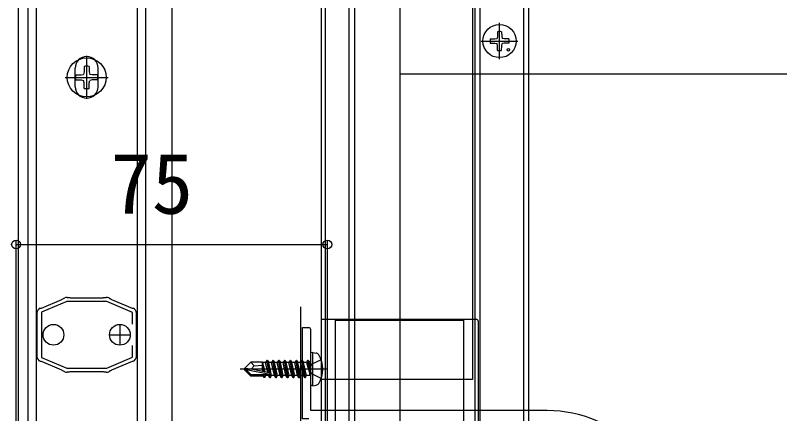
# Model space of a CAD drawing. Units: millimetres, scale not verified. Extents: x -875 to 875, y -1305 to 1297.
# Drawn here: x -538.2 to -354, y -987.5 to -891.5 of the extents above; entities that cross this region are included whole.
import ezdxf
from ezdxf.enums import TextEntityAlignment as Align

# ---------------------------------------------------------------- set-up
doc = ezdxf.new("R2010")
doc.units = ezdxf.units.MM
doc.header["$LTSCALE"] = 8
for name, color, linetype in [('0-2_YKK_11', 7, 'Continuous'), ('0-4_YKK_12', 2, 'Continuous'), ('0-5_YKK_13', 4, 'Continuous'), ('0-6_YKK_D', 6, 'Continuous')]:
    doc.layers.add(name, color=color, linetype=linetype)
doc.styles.add('ＭＳ ゴシック', font='')
doc.styles.get('ＭＳ ゴシック').set_extended_font_data('MS Gothic')

msp = doc.modelspace()

# ---------------------------------------------------------------- linework, layer by layer
at = {"layer": '0-2_YKK_11'}
for p, q in [((-512.994, -965.95), (-512.994, -970.95)), ((-515.494, -968.45), (-510.494, -968.45))]:
    msp.add_line(p, q, dxfattribs=at)
for points in [[(-532.212, -962.063), (-532.057, -962.047), (-531.92, -962.041), (-526.976, -959.962), (-526.873, -959.865), (-526.771, -959.767), (-526.294, -959.567)], [(-525.713, -959.45), (-525.195, -959.45), (-525.062, -959.5), (-524.93, -959.55), (-517.059, -959.55), (-516.927, -959.5), (-516.795, -959.45), (-516.277, -959.45)], [(-515.696, -959.567), (-515.219, -959.767), (-515.116, -959.865), (-515.014, -959.962), (-510.07, -962.041), (-509.933, -962.047), (-509.778, -962.062)], [(-509.995, -965.86), (-509.995, -963.048), (-516.177, -960.45), (-525.813, -960.45), (-531.895, -963.006), (-531.895, -973.894), (-525.814, -976.45), (-516.177, -976.45), (-509.995, -973.852), (-509.995, -971.04)], [(-532.895, -973.393), (-532.895, -963.507), (-532.942, -963.379), (-532.987, -963.23)], [(-509.002, -963.23), (-509.048, -963.379), (-509.095, -963.507), (-509.095, -973.393), (-509.048, -973.521), (-509.002, -973.67)], [(-532.987, -973.67), (-532.942, -973.522), (-532.895, -973.393)], [(-526.294, -977.333), (-526.771, -977.133), (-526.873, -977.035), (-526.976, -976.938), (-531.92, -974.859), (-532.057, -974.853), (-532.212, -974.838)], [(-509.778, -974.838), (-509.933, -974.853), (-510.07, -974.859), (-515.014, -976.938), (-515.116, -977.035), (-515.219, -977.133), (-515.696, -977.333)], [(-516.277, -977.45), (-516.795, -977.45), (-516.927, -977.4), (-517.059, -977.35), (-524.93, -977.35), (-525.062, -977.4), (-525.195, -977.45), (-525.713, -977.45)]]:
    msp.add_lwpolyline(points, dxfattribs=at)
for centre, start, end in [((-525.713, -960.95), 89.99998, 112.78771), ((-516.277, -960.95), 67.21234, 90.00008), ((-531.495, -963.38), 118.55565, 174.26079), ((-510.495, -963.38), 5.73914, 61.44347), ((-531.495, -973.52), 185.73925, 241.44438), ((-510.495, -973.52), 298.55592, 354.26083), ((-525.713, -975.95), 247.21255, 270.00006), ((-516.277, -975.95), 270, 292.78773)]:
    msp.add_arc(centre, 1.5, start, end, dxfattribs=at)
at = {"layer": '0-4_YKK_12'}
for p, q in [((-500.5, -370.2), (-500.5, -1164.7)), ((-537.5, -517.2), (-537.5, -1069.7)), ((-464.5, -517.2), (-464.5, -1069.7)), ((-535.195, -517.7), (-535.195, -1069.2)), ((-533.195, -517.7), (-533.195, -1069.2)), ((-508.795, -517.7), (-508.795, -1069.2)), ((-506.795, -517.7), (-506.795, -1069.2)), ((-463.5, -520.2), (-463.5, -1066.7)), ((-457.8, -520.2), (-457.8, -1066.7)), ((-456.5, -520.2), (-456.5, -1066.7)), ((-427.5, -520.2), (-427.5, -1031.2)), ((-426.3, -520.2), (-426.3, -1031.2)), ((-415.7, -520.2), (-415.7, -1031.2)), ((-414.5, -520.2), (-414.5, -1031.2)), ((-428, -547.7), (-428, -964.7)), ((-523.745, -908.7), (-523.745, -904.2)), ((-518.245, -908.7), (-518.245, -904.2)), ((-469.5, -961.7), (-469.5, -997.758)), ((-428, -964.7), (-428, -979.2)), ((-428, -979.2), (-464.5, -979.2))]:
    msp.add_line(p, q, dxfattribs=at)
for centre in [(-528.995, -968.45), (-512.995, -968.45)]:
    msp.add_circle(centre, 2.5, dxfattribs=at)
for centre, start, end in [((-520.995, -904.2), 0, 180), ((-520.995, -908.7), 180, 0)]:
    msp.add_arc(centre, 2.75, start, end, dxfattribs=at)
at = {"layer": '0-5_YKK_13'}
for p, q in [((-445.5, -521.534), (-445.5, -1050.7)), ((-421.5, -902.1), (-421.5, -893.3)), ((-422.019, -896.563), (-422.12, -897.08)), ((-422, -895.455), (-422.019, -896.563)), ((-421, -895.455), (-420.981, -896.563)), ((-420.981, -896.563), (-420.88, -897.08)), ((-425.9, -897.7), (-417.1, -897.7)), ((-423.745, -897.2), (-422.637, -897.181)), ((-423.745, -898.2), (-422.637, -898.219)), ((-422.637, -897.181), (-422.12, -897.08)), ((-422.637, -898.219), (-422.12, -898.32)), ((-422.019, -898.837), (-422.12, -898.32)), ((-422, -899.945), (-422.019, -898.837)), ((-421, -899.945), (-420.981, -898.837)), ((-420.981, -898.837), (-420.88, -898.32)), ((-420.363, -897.181), (-420.88, -897.08)), ((-420.363, -898.219), (-420.88, -898.32)), ((-419.255, -897.2), (-420.363, -897.181)), ((-419.255, -898.2), (-420.363, -898.219)), ((-520.995, -911.629), (-520.995, -901.271)), ((-521.583, -903.808), (-521.606, -905.112)), ((-520.406, -903.808), (-520.384, -905.112)), ((-523.637, -905.861), (-522.333, -905.839)), ((-522.333, -905.839), (-521.724, -905.72)), ((-521.606, -905.112), (-521.724, -905.72)), ((-520.384, -905.112), (-520.265, -905.72)), ((-519.656, -905.839), (-520.265, -905.72)), ((-518.352, -905.861), (-519.656, -905.839)), ((-526.174, -906.45), (-515.816, -906.45)), ((-523.637, -907.039), (-522.333, -907.061)), ((-522.333, -907.061), (-521.724, -907.18)), ((-521.606, -907.788), (-521.724, -907.18)), ((-521.583, -909.092), (-521.606, -907.788)), ((-520.406, -909.092), (-520.384, -907.788)), ((-520.384, -907.788), (-520.265, -907.18)), ((-519.656, -907.061), (-520.265, -907.18)), ((-518.352, -907.039), (-519.656, -907.061)), ((-464.5, -964.7), (-427.15, -964.7)), ((-461.15, -964.7), (-461.15, -1005.7)), ((-430.15, -965), (-461.15, -965)), ((-430.15, -1005.7), (-430.15, -964.7)), ((-426.65, -965.2), (-426.65, -1069.2)), ((-467, -986.7), (-467, -967.2)), ((-466.5, -972.7), (-467, -972.788)), ((-467, -980.612), (-467, -972.788)), ((-466.5, -972.7), (-465.698, -972.841)), ((-466.5, -980.7), (-466.5, -972.7)), ((-483, -976.55), (-481.45, -975)), ((-478.6, -975), (-481.45, -975)), ((-480.647, -975.957), (-481.45, -975)), ((-478.6, -975), (-478.532, -975.15)), ((-478.6, -977.276), (-478.6, -975)), ((-478.317, -977.335), (-478.6, -975.617)), ((-477.868, -975.15), (-478.532, -975.15)), ((-478.025, -977.395), (-478.532, -975.15)), ((-477.55, -974.6), (-477.868, -975.15)), ((-477.328, -977.54), (-477.868, -975.15)), ((-477.05, -977.598), (-477.55, -974.6)), ((-477.45, -974.6), (-477.55, -974.6)), ((-477.45, -974.6), (-476.946, -977.626)), ((-477.45, -974.6), (-477.132, -975.15)), ((-476.432, -978.25), (-477.132, -975.15)), ((-476.468, -975.15), (-477.132, -975.15)), ((-476.15, -974.6), (-476.468, -975.15)), ((-475.45, -978.8), (-476.15, -974.6)), ((-476.05, -974.6), (-476.15, -974.6)), ((-476.05, -974.6), (-475.35, -978.8)), ((-476.05, -974.6), (-475.732, -975.15)), ((-475.032, -978.25), (-475.732, -975.15)), ((-475.068, -975.15), (-475.732, -975.15)), ((-474.75, -974.6), (-475.068, -975.15)), ((-474.05, -978.8), (-474.75, -974.6)), ((-474.65, -974.6), (-474.75, -974.6)), ((-474.65, -974.6), (-473.95, -978.8)), ((-474.65, -974.6), (-474.332, -975.15)), ((-473.632, -978.25), (-474.332, -975.15)), ((-473.668, -975.15), (-474.332, -975.15)), ((-473.35, -974.6), (-473.668, -975.15)), ((-472.65, -978.8), (-473.35, -974.6)), ((-473.25, -974.6), (-473.35, -974.6)), ((-473.25, -974.6), (-472.55, -978.8)), ((-473.25, -974.6), (-472.932, -975.15)), ((-472.232, -978.25), (-472.932, -975.15)), ((-472.268, -975.15), (-472.932, -975.15)), ((-471.95, -974.6), (-472.268, -975.15)), ((-471.25, -978.8), (-471.95, -974.6)), ((-471.85, -974.6), (-471.95, -974.6)), ((-471.85, -974.6), (-471.15, -978.8)), ((-471.85, -974.6), (-471.532, -975.15)), ((-470.832, -978.25), (-471.532, -975.15)), ((-470.868, -975.15), (-471.532, -975.15)), ((-470.55, -974.6), (-470.868, -975.15)), ((-469.85, -978.8), (-470.55, -974.6)), ((-470.45, -974.6), (-470.55, -974.6)), ((-470.45, -974.6), (-469.75, -978.8)), ((-470.45, -974.6), (-470.132, -975.15)), ((-469.432, -978.25), (-470.132, -975.15)), ((-469.468, -975.15), (-470.132, -975.15)), ((-469.15, -974.6), (-469.468, -975.15)), ((-468.768, -978.25), (-469.468, -975.15)), ((-468.45, -978.8), (-469.15, -974.6)), ((-469.05, -974.6), (-469.15, -974.6)), ((-469.05, -974.6), (-468.732, -975.15)), ((-469.05, -974.6), (-468.35, -978.8)), ((-468.032, -978.25), (-468.732, -975.15)), ((-468.068, -975.15), (-468.732, -975.15)), ((-467.75, -974.6), (-468.068, -975.15)), ((-468.068, -975.15), (-467.15, -978.2)), ((-467.65, -974.6), (-467.75, -974.6)), ((-467.65, -974.6), (-467.75, -974.6)), ((-467.15, -978.2), (-467.75, -974.6)), ((-467.65, -974.6), (-467.332, -975.15)), ((-467.65, -974.6), (-467.05, -978.2)), ((-467.2, -975.15), (-467.332, -975.15)), ((-467.05, -978.2), (-467.332, -975.15)), ((-463.1, -976.7), (-484, -976.7)), ((-483, -976.55), (-483, -976.85)), ((-481.378, -976.7), (-483, -976.55)), ((-481.378, -976.7), (-483, -976.7)), ((-482.576, -976.85), (-483, -976.85)), ((-483, -976.85), (-481.45, -978.4)), ((-481.326, -978.1), (-482.576, -976.85)), ((-476.877, -978.032), (-482.576, -976.85)), ((-476.993, -977.61), (-481.378, -976.7)), ((-477.048, -978.1), (-481.326, -978.1)), ((-478.584, -977.28), (-478.6, -977.196)), ((-478.6, -978.4), (-478.6, -978.1)), ((-478.308, -978.7), (-478.424, -978.1)), ((-478.092, -978.7), (-478.191, -978.1)), ((-477.832, -978.25), (-477.867, -978.097)), ((-476.85, -978.8), (-476.969, -978.087)), ((-476.878, -978.032), (-476.75, -978.8)), ((-478.481, -978.4), (-481.45, -978.4)), ((-478.308, -978.7), (-478.481, -978.4)), ((-478.092, -978.7), (-478.308, -978.7)), ((-478.092, -978.7), (-477.832, -978.25)), ((-477.168, -978.25), (-477.832, -978.25)), ((-476.75, -978.8), (-476.85, -978.8)), ((-476.75, -978.8), (-476.432, -978.25)), ((-475.768, -978.25), (-476.432, -978.25)), ((-475.35, -978.8), (-475.45, -978.8)), ((-475.35, -978.8), (-475.032, -978.25)), ((-474.368, -978.25), (-475.032, -978.25)), ((-473.95, -978.8), (-474.05, -978.8)), ((-473.95, -978.8), (-473.632, -978.25)), ((-472.968, -978.25), (-473.632, -978.25)), ((-472.55, -978.8), (-472.65, -978.8)), ((-472.55, -978.8), (-472.232, -978.25)), ((-471.568, -978.25), (-472.232, -978.25)), ((-471.15, -978.8), (-471.25, -978.8)), ((-471.15, -978.8), (-470.832, -978.25)), ((-470.168, -978.25), (-470.832, -978.25)), ((-469.75, -978.8), (-469.85, -978.8)), ((-469.75, -978.8), (-469.432, -978.25)), ((-468.768, -978.25), (-469.432, -978.25)), ((-468.45, -978.8), (-468.768, -978.25)), ((-468.35, -978.8), (-468.45, -978.8)), ((-468.35, -978.8), (-468.032, -978.25)), ((-467.2, -978.25), (-468.032, -978.25)), ((-467.05, -978.2), (-467.15, -978.2)), ((-466.5, -980.7), (-467, -980.612)), ((-466.5, -980.7), (-465.698, -980.559)), ((-410, -986.7), (-467, -986.7))]:
    msp.add_line(p, q, dxfattribs=at)
for points in [[(119.5, -905.7), (-428, -905.7), (-445.5, -905.7)], [(-467.5, -988.7), (-469, -988.7), (-469, -966.7), (-467.5, -966.7)], [(-481.378, -976.7), (-480.647, -975.957), (-478.6, -975.8)], [(-475.45, -978.8), (-475.768, -978.25), (-476.468, -975.15)], [(-474.05, -978.8), (-474.368, -978.25), (-475.068, -975.15)], [(-472.65, -978.8), (-472.968, -978.25), (-473.668, -975.15)], [(-471.25, -978.8), (-471.568, -978.25), (-472.268, -975.15)], [(-469.85, -978.8), (-470.168, -978.25), (-470.868, -975.15)], [(-464.505, -974.442), (-466.737, -975.555), (-467.346, -976.7)], [(-476.85, -978.8), (-477.168, -978.25), (-477.201, -978.1)], [(-464.505, -978.958), (-466.737, -977.845), (-467.346, -976.7)]]:
    msp.add_lwpolyline(points, dxfattribs=at)
for centre, radius in [((-421.5, -897.7), 4), ((-419.379, -899.821), 0.3), ((-520.995, -906.45), 4.708)]:
    msp.add_circle(centre, radius, dxfattribs=at)
for centre, radius, start, end in [((-421.5, -897.7), 2.3, 77.44414, 102.55586), ((-421.5, -897.7), 2.3, 167.44414, 192.55586), ((-421.5, -897.7), 2.3, 347.44414, 12.55586), ((-421.5, -897.7), 2.3, 257.44414, 282.55586), ((-520.995, -906.45), 2.707, 77.44414, 102.55586), ((-520.995, -906.45), 2.707, 167.44414, 192.55586), ((-520.995, -906.45), 2.707, 347.44414, 12.55586), ((-520.995, -906.45), 2.707, 257.44414, 282.55586), ((-427.15, -965.2), 0.5, 0, 90), ((-467.5, -967.2), 0.5, 0, 90), ((-465.854, -973.728), 0.9, 32.05588, 80), ((-470.6, -976.7), 6.5, 327.94412, 32.05588), ((-467.2, -974.95), 0.2, 270, 0), ((-477.048, -977.852), 0.248, 270, 77.19096), ((-467.2, -978.45), 0.2, 0, 90), ((-465.854, -979.672), 0.9, 280, 327.94412), ((-410, -1016.7), 30, 0, 90)]:
    msp.add_arc(centre, radius, start, end, dxfattribs=at)
at = {"layer": '0-6_YKK_D'}
for p, q in [((-538, -1069), (-538, -945.7)), ((-538, -946.7), (-463, -946.7)), ((-463, -1069), (-463, -945.7))]:
    msp.add_line(p, q, dxfattribs=at)
for centre in [(-538, -946.7), (-463, -946.7)]:
    msp.add_circle(centre, 1.075, dxfattribs=at)

# ---------------------------------------------------------------- texts
at = {"layer": '0-6_YKK_D', "style": 'ＭＳ ゴシック'}
msp.add_text('75', height=14.66, dxfattribs=at).set_placement((-515.273, -943.7), align=Align.BOTTOM_LEFT)

doc.saveas('drawing.dxf')
